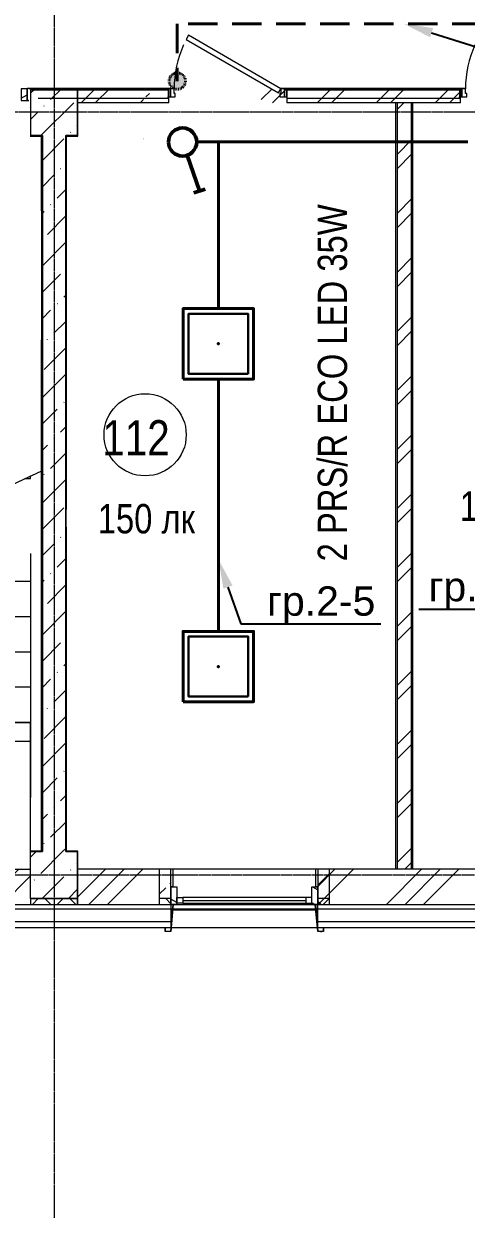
# Model space of a CAD drawing. Header units: metres. Extents: x 14298 to 227756, y -64870 to 286334.
# Drawn here: x 35804 to 39575, y -59634 to -49532 of the extents above; entities that cross this region are included whole.
import ezdxf
from ezdxf import colors
from ezdxf.entities.mleader import LeaderData, LeaderLine
from ezdxf.math import Vec2, Vec3

# ---------------------------------------------------------------- set-up
doc = ezdxf.new("R2010")
doc.units = ezdxf.units.M
for name, pattern in [('ACAD_ISO03W100', [30, 12, -18]), ('ADSK_Линия сетки', [21, 12, -3, 3, -3]), ('DASHED', [0.75, 0.5, -0.25]), ('HIDDEN2', [0.1875, 0.125, -0.0625])]:
    doc.linetypes.add(name, pattern=pattern)
for name, color, linetype, lineweight in [('A-AREA-IDEN', 7, 'Continuous', 9), ('A-DETL-MBND', 7, 'Continuous', 5), ('A-DETL-THIN', 7, 'Continuous', 5), ('A-DOOR', 7, 'Continuous', 5), ('A-DOOR-FRAM', 7, 'Continuous', 13), ('A-FLOR', 7, 'Continuous', 5), ('A-GLAZ', 7, 'Continuous', 5), ('A-GLAZ-CWMG', 7, 'Continuous', 5), ('A-WALL', 7, 'Continuous', 5), ('A-WALL-PATT', 7, 'Continuous', 18), ('I-WALL', 7, 'Continuous', 5), ('nadpisi', 84, 'Continuous', 13), ('S-COLS', 7, 'Continuous', 5), ('S-GRID', 7, 'Continuous', 9), ('ав осв', 1, 'HIDDEN2', 40), ('раб осв', 7, 'Continuous', 40), ('ЭЛ', 250, 'Continuous', 50), ('ЭЛ.освещ.', 150, 'Continuous', 50), ('ЭЛ.сети', 5, 'Continuous', 100)]:
    doc.layers.add(name, color=color, linetype=linetype, lineweight=lineweight)
doc.layers.add('A-DETL', color=7, linetype='Continuous', lineweight=5, true_color=0x00a600)
doc.styles.add('Arial', font='arial.ttf', dxfattribs={"width": 0.8, "height": 2.5})
doc.styles.add('GOST Common_I_1', font='ARIALN.TTF', dxfattribs={"height": 300})
doc.styles.add('ISOPEUR', font='isocpeui.ttf')
pattern_1 = [(45, (0, 0), (84.19025, 308.69666), [396.875, -79.375, 3.353, -76.022])]
pattern_2 = [(45, (0, 0), (-449.013, 449.013), []), (45, (158.75, 0), (0, 898.0256), []), (45, (-158.75, 0), (0, 898.0256), [])]
pattern_3 = [(0, (0, 0), (812.8, 203.2), [33.528, -576.072, 33.528, -576.072, -3251.2]), (0, (0, 0), (812.8, 203.2), [-1219.2, 33.528, -1185.672, 33.528, -576.072, -1422.4]), (0, (0, 0), (812.8, 203.2), [-3048, 33.528, -372.872, 33.528, -982.472]), (120, (304.8, 101.6), (-582.37636, 602.30545), [33.528, -576.072, 33.528, -576.072, -3251.2]), (120, (304.8, 101.6), (-582.37636, 602.30545), [-1219.2, 33.528, -1185.672, 33.528, -576.072, -1422.4]), (120, (304.8, 101.6), (-582.37636, 602.30545), [-3048, 33.528, -372.872, 33.528, -982.472]), (240, (406.4, 508), (-230.42364, -805.50545), [33.528, -576.072, 33.528, -576.072, -3251.2]), (240, (406.4, 508), (-230.42364, -805.50545), [-1219.2, 33.528, -1185.672, 33.528, -576.072, -1422.4]), (240, (406.4, 508), (-230.42364, -805.50545), [-3048, 33.528, -372.872, 33.528, -982.472])]
pattern_4 = [(0, (-15, -600), (812.8, 203.2), [33.528, -576.072, 33.528, -576.072, -3251.2]), (0, (-15, -600), (812.8, 203.2), [-1219.2, 33.528, -1185.672, 33.528, -576.072, -1422.4]), (0, (-15, -600), (812.8, 203.2), [-3048, 33.528, -372.872, 33.528, -982.472]), (120, (289.8, -498.4), (-582.37636, 602.30545), [33.528, -576.072, 33.528, -576.072, -3251.2]), (120, (289.8, -498.4), (-582.37636, 602.30545), [-1219.2, 33.528, -1185.672, 33.528, -576.072, -1422.4]), (120, (289.8, -498.4), (-582.37636, 602.30545), [-3048, 33.528, -372.872, 33.528, -982.472]), (240, (391.4, -92), (-230.42364, -805.50545), [33.528, -576.072, 33.528, -576.072, -3251.2]), (240, (391.4, -92), (-230.42364, -805.50545), [-1219.2, 33.528, -1185.672, 33.528, -576.072, -1422.4]), (240, (391.4, -92), (-230.42364, -805.50545), [-3048, 33.528, -372.872, 33.528, -982.472])]
pattern_5 = [(45, (-10973.87, -15997.8), (38.89087, 251.0229), [300, -50, 10, -50])]
pattern_6 = [(45, (-10973.87, -15997.8), (-106.066, 106.066), []), (135, (-10973.87, -15997.8), (-106.066, -106.066), [])]

# ---------------------------------------------------------------- blocks, each defined once
blk = doc.blocks.new('Перекрытия 12 - Перекрытия 2-288053-1 этаж')
at = {"layer": 'A-FLOR', "lineweight": 20}
for p, q in [((1900, 2500), (1900, 2740)), ((3200, 2740), (3200, 2500)), ((1900, 2377), (1900, 2500)), ((2166, 2500), (1900, 2500)), ((2513, 2500), (2440, 2500)), ((3200, 2500), (2650, 2500)), ((3200, 2500), (3200, 2200)), ((1900, 1900), (1900, 2157)), ((3200, 2200), (1993, 2200)), ((3200, 2200), (3200, 1900)), ((1900, 1600), (1900, 1900)), ((3200, 1900), (1900, 1900)), ((3200, 1900), (3200, 1600)), ((1900, 1300), (1900, 1600)), ((3200, 1600), (1900, 1600)), ((3200, 1600), (3200, 1300)), ((1700, 1300), (1900, 1300)), ((1900, 1140), (1900, 1300)), ((1900, 1300), (3200, 1300)), ((3200, 1300), (3200, 1140)), ((1900, 1140), (3200, 1140)), ((3200, 1140), (3200, 660))]:
    blk.add_line(p, q, dxfattribs=at)
blk = doc.blocks.new('КДП АПК - КР_rvt-1-1 этаж')
at = {"layer": 'A-WALL-PATT', "lineweight": 13}
h = blk.add_hatch(dxfattribs=at)
h.set_pattern_fill('FP_125', color=256, style=0, pattern_type=2)
h.set_pattern_definition(pattern_1)
h.paths.add_polyline_path([(36052, -55946), (36163, -55946), (36163, -49846), (35963, -49846), (35963, -55946)], flags=0)
at = {"layer": 'S-COLS', "lineweight": 13}
h = blk.add_hatch(dxfattribs=at)
h.set_pattern_fill('FP_125', color=256, style=0, pattern_type=2)
h.set_pattern_definition(pattern_1)
h.paths.add_polyline_path([(36263, -49846), (36263, -49446), (35863, -49446), (35863, -49846), (36163, -49846)], flags=0)
h = blk.add_hatch(dxfattribs=at)
h.set_pattern_fill('FP_125', color=256, style=0, pattern_type=2)
h.set_pattern_definition(pattern_1)
h.paths.add_polyline_path([(36052, -56346), (36263, -56346), (36263, -55946), (35863, -55946), (35863, -56346)], flags=0)
at = {"layer": 'A-FLOR', "lineweight": 13}
for p, q in [((35953, -49846), (35953, -50486)), ((35953, -51586), (35953, -55946))]:
    blk.add_line(p, q, dxfattribs=at)
at = {"layer": 'I-WALL', "lineweight": 13}
for p, q in [((35963, -55946), (35963, -49846)), ((36163, -49846), (36163, -55946))]:
    blk.add_line(p, q, dxfattribs=at)
at = {"layer": 'S-COLS', "lineweight": 13}
for p, q in [((36263, -49446), (35863, -49446)), ((35863, -49446), (35863, -49846)), ((36263, -49846), (36263, -49446)), ((35863, -49846), (35963, -49846)), ((36163, -49846), (36263, -49846)), ((35963, -55946), (35863, -55946)), ((36263, -55946), (36163, -55946)), ((36263, -56346), (36263, -55946)), ((35863, -56346), (36263, -56346))]:
    blk.add_line(p, q, dxfattribs=at)
at = {"lineweight": 13}
blk.add_blockref('Перекрытия 12 - Перекрытия 2-288053-1 этаж', (32663, -56146), dxfattribs=at)
blk = doc.blocks.new('Прямоугольный импост - 50 x 100мм-1549076-1 этаж')
at = {"layer": 'A-GLAZ-CWMG'}
h = blk.add_hatch(dxfattribs=at)
h.set_pattern_fill('FP_107', color=256, style=0, pattern_type=2)
h.set_pattern_definition([(30, (-35847.65, 49535.64), (-60, 103.92305), [])])
h.paths.add_polyline_path([(-50, -50), (0, -50), (0, 50), (-50, 50)], flags=0)
at = {"layer": 'A-GLAZ-CWMG', "lineweight": 18}
for p, q in [((0, 50), (-50, 50)), ((-50, 50), (-50, -50)), ((0, -50), (0, 50)), ((-50, -50), (0, -50))]:
    blk.add_line(p, q, dxfattribs=at)
blk = doc.blocks.new('ПСС_Марка_помещения - Имя_2_5мм-224473-1 этаж')
at = {"layer": 'A-AREA-IDEN'}
for start, end in [(360, 180), (180, 360)]:
    blk.add_arc((-0.07, 0.04), 3.5, start, end, dxfattribs=at)
blk = doc.blocks.new('AC_Дверь_Однопольная_ДеревяннаяВнутренняя_ГОСТ6629-88 - ДГ 21-10Л-2270753-1 этаж')
at = {"layer": 'A-DOOR', "lineweight": 13}
for p, q in [((-333, 495), (-353, 460)), ((-353, 460), (435, 5)), ((455, 40), (-333, 495)), ((435, 5), (455, 40))]:
    blk.add_line(p, q, dxfattribs=at)
at = {"layer": 'A-DOOR', "lineweight": 18}
for p, q in [((-485, 40), (-505, 40)), ((-505, 40), (-505, -30)), ((-485, -30), (-485, 40)), ((505, 40), (485, 40)), ((485, 40), (485, -30)), ((505, -30), (505, 40)), ((-505, -30), (-485, -30)), ((485, -30), (505, -30))]:
    blk.add_line(p, q, dxfattribs=at)
at = {"layer": 'A-DOOR'}
blk.add_arc((455, 40), 910, 155.7365, 180, dxfattribs=at)
at = {"layer": 'A-DOOR-FRAM'}
for p, q in [((-455, 40), (-485, 40)), ((-485, 40), (-485, -30)), ((-455, 0), (-455, 40)), ((-445, 0), (-455, 0)), ((-445, -30), (-445, 0)), ((455, 0), (445, 0)), ((445, 0), (445, -30)), ((485, 40), (455, 40)), ((455, 40), (455, 0)), ((485, -30), (485, 40)), ((-485, -30), (-445, -30)), ((445, -30), (485, -30))]:
    blk.add_line(p, q, dxfattribs=at)
blk = doc.blocks.new('M_Тент витража777 - M_Тент витража одинарное справо-2657983-1 этаж')
at = {"layer": 'A-GLAZ', "lineweight": 13}
for p, q in [((-525, 20), (-575, 20)), ((-575, 20), (-575, -30)), ((-575, -30), (-575, 20)), ((-525, -30), (-525, 20)), ((525, -30), (525, 20)), ((525, 20), (575, 20)), ((575, 20), (575, -30)), ((575, 20), (575, -30)), ((-575, -30), (-525, -30)), ((-525, -4.6), (525, -4.6)), ((575, -30), (525, -30))]:
    blk.add_line(p, q, dxfattribs=at)
at = {"layer": 'A-GLAZ'}
for p, q in [((-525, 20), (525, 20)), ((525, -30), (-525, -30))]:
    blk.add_line(p, q, dxfattribs=at)
blk = doc.blocks.new('Прямоугольный импост - 50 x 150мм-V77-1 этаж')
at = {"layer": 'A-GLAZ-CWMG'}
h = blk.add_hatch(dxfattribs=at)
h.set_pattern_fill('FP_138', color=256, style=0, pattern_type=2)
h.set_pattern_definition([(330, (-49282.65, -40565.64), (60, 103.92305), [])])
h.paths.add_polyline_path([(-50, 120), (0, 120), (0, -30), (-50, -30)], flags=0)
at = {"layer": 'A-GLAZ-CWMG', "lineweight": 18}
for p, q in [((-50, -30), (-50, 120)), ((-50, 120), (0, 120)), ((0, 120), (0, -30)), ((0, -30), (-50, -30))]:
    blk.add_line(p, q, dxfattribs=at)
blk = doc.blocks.new('Прямоугольный импост - 50 x 150мм-V78-1 этаж')
at = {"layer": 'A-GLAZ-CWMG'}
h = blk.add_hatch(dxfattribs=at)
h.set_pattern_fill('FP_139', color=256, style=0, pattern_type=2)
h.set_pattern_definition([(210, (48032.65, -40565.64), (60, -103.92305), [])])
h.paths.add_polyline_path([(0, 120), (-50, 120), (-50, -30), (0, -30)], flags=0)
at = {"layer": 'A-GLAZ-CWMG', "lineweight": 18}
for p, q in [((0, 120), (-50, 120)), ((-50, 120), (-50, -30)), ((0, -30), (0, 120)), ((-50, -30), (0, -30))]:
    blk.add_line(p, q, dxfattribs=at)
blk = doc.blocks.new('выкл. 1 клав. скрыт')
at = {"layer": 'ЭЛ.освещ.', "color": 0, "ltscale": 100}
for p, q in [((2902123, 2044849), (2902427, 2044743)), ((2902444, 2044793), (2902411, 2044695))]:
    blk.add_line(p, q, dxfattribs=at)
blk.add_circle((2902010, 2044888), 120, dxfattribs=at)
blk = doc.blocks.new('ARS.R UNI LED')
at = {"color": 5, "lineweight": 30, "ltscale": 100}
blk.add_lwpolyline([(2913223, 2072749), (2913733, 2072749), (2913733, 2073259), (2913223, 2073259)], close=True, dxfattribs=at)
at = {"color": 0, "lineweight": 40, "ltscale": 100}
blk.add_point((2913478, 2073004), dxfattribs=at)
at = {"layer": 'ЭЛ', "color": 5, "lineweight": 40, "ltscale": 10}
blk.add_lwpolyline([(2913178, 2073304), (2913778, 2073304), (2913778, 2072704), (2913178, 2072704)], close=True, dxfattribs=at)

msp = doc.modelspace()

# ---------------------------------------------------------------- hatches: boundary and pattern name
at = {"layer": 'A-WALL-PATT', "lineweight": 15}
h = msp.add_hatch(dxfattribs=at)
h.set_pattern_fill('FP_81', color=256, style=0, pattern_type=2)
h.set_pattern_definition(pattern_3)
h.paths.add_polyline_path([(35859.6532, -50485.6443), (35862.6532, -50485.6443), (35862.6532, -49587.1443), (35859.6532, -49587.1443), (35859.6532, -50382.5185)], flags=0)
h = msp.add_hatch(dxfattribs=at)
h.set_pattern_fill('FP_81', color=256, style=0, pattern_type=2)
h.set_pattern_definition(pattern_4)
h.paths.add_polyline_path([(35847.6532, -50085.6443), (43447.6532, -50085.6443), (43447.6532, -50082.6443), (35847.6532, -50082.6443)], flags=0)
h.paths.add_polyline_path([(45332.6532, -50085.6443), (45332.6532, -50082.6443), (44457.6532, -50082.6443), (44457.6532, -50085.6443), (44499.4803, -50085.6443)], flags=0)
h = msp.add_hatch(dxfattribs=at)
h.set_pattern_fill('FP_81', color=256, style=0, pattern_type=2)
h.set_pattern_definition(pattern_4)
h.paths.add_polyline_path([(45320.1532, -50098.1443), (45332.6532, -50098.1443), (45332.6532, -50085.6443), (44457.6532, -50085.6443), (44457.6532, -50098.1443), (44499.4803, -50098.1443)], flags=0)
h.paths.add_polyline_path([(43435.1532, -50098.1443), (43447.6532, -50098.1443), (43447.6532, -50085.6443), (35847.6532, -50085.6443), (35847.6532, -50098.1443), (42383.967, -50098.1443)], flags=0)
h = msp.add_hatch(dxfattribs=at)
h.set_pattern_fill('FP_1', color=256, style=0, pattern_type=2)
h.set_pattern_definition([(45, (0, 0), (-251.4472, 251.4472), []), (45, (0, 381), (-251.4472, 251.4472), [])])
h.paths.add_polyline_path([(36868.3012, -50085.6443), (36868.3012, -50125.6443), (36878.3012, -50125.6443), (36878.3012, -50155.6443), (36824.3012, -50155.6443), (36824.3012, -50205.6443), (36262.6532, -50205.6443), (36262.6532, -50085.6443)])
h.paths.add_polyline_path([(40528.455, -50085.6443), (40528.455, -50205.6443), (41862.6532, -50205.6443), (41862.6532, -50085.6443)])
h.paths.add_polyline_path([(39538.455, -50155.6443), (39524.455, -50155.6443), (39524.455, -50098.1443), (39538.455, -50098.1443)])
edge = h.paths.add_edge_path()
edge.add_line((39524.455, -50085.6443), (39524.455, -50155.6443))
edge.add_line((39524.455, -50155.6443), (39518.455, -50155.6443))
edge.add_line((39518.455, -50155.6443), (39518.455, -50085.6443))
edge.add_line((39518.455, -50085.6443), (37828.3012, -50085.6443))
edge.add_line((37828.3012, -50085.6443), (37828.3012, -50205.6443))
edge.add_line((37828.3012, -50205.6443), (39664.3852, -50205.6443))
edge.add_arc((39904.266, -50135.237), 250, 168.55829371, 196.35746221, ccw=False)
edge.add_line((39659.2342, -50085.6443), (39568.455, -50085.6443))
edge.add_line((39568.455, -50085.6443), (39568.455, -50098.1443))
edge.add_line((39568.455, -50098.1443), (39538.455, -50098.1443))
edge.add_line((39538.455, -50098.1443), (39538.455, -50085.6443))
edge.add_line((39538.455, -50085.6443), (39524.455, -50085.6443))
h = msp.add_hatch(dxfattribs=at)
h.set_pattern_fill('FP_1', color=256, style=0, pattern_type=2)
h.set_pattern_definition([(45, (-6239.84, 183), (-251.4472, 251.4472), []), (45, (-6239.84, 564), (-251.4472, 251.4472), [])])
h.paths.add_polyline_path([(39107.8158, -56735.6443), (39107.8158, -50202.6443), (38987.8158, -50202.6443), (38987.8158, -56735.6443)])
h = msp.add_hatch(dxfattribs=at)
h.set_pattern_fill('FP_81', color=256, style=0, pattern_type=2)
h.set_pattern_definition(pattern_3)
h.paths.add_polyline_path([(35962.6532, -56582.6443), (35962.6532, -50488.6443), (35959.6532, -50488.6443), (35959.6532, -56582.6443)], flags=0)
h = msp.add_hatch(dxfattribs=at)
h.set_pattern_fill('FP_81', color=256, style=0, pattern_type=2)
h.set_pattern_definition(pattern_3)
h.paths.add_polyline_path([(36162.6532, -53670.6443), (36165.6532, -53670.6443), (36165.6532, -50485.6443), (36162.6532, -50485.6443), (36162.6532, -51802.8535)], flags=0)
h = msp.add_hatch(dxfattribs=at)
h.set_pattern_fill('FP_81', color=256, style=0, pattern_type=2)
h.set_pattern_definition(pattern_3)
h.paths.add_polyline_path([(36165.6532, -56585.6443), (36165.6532, -53820.6443), (36162.6532, -53820.6443), (36162.6532, -56585.6443)], flags=0)
h = msp.add_hatch(dxfattribs=at)
h.set_pattern_fill('FP_2', color=256, style=0, pattern_type=2)
h.set_pattern_definition(pattern_2)
h.paths.add_polyline_path([(35862.6532, -57035.6443), (35862.6532, -56735.6443), (32862.6532, -56735.6443), (32862.6532, -57035.6443), (33936.9138, -57035.6443)], flags=0)
h = msp.add_hatch(dxfattribs=at)
h.set_pattern_fill('FP_2', color=256, style=0, pattern_type=2)
h.set_pattern_definition(pattern_2)
h.paths.add_polyline_path([(37058.7855, -57035.6443), (37058.7855, -56735.6443), (36262.6532, -56735.6443), (36262.6532, -57035.6443)])
h.paths.add_polyline_path([(39797.2458, -57035.6443), (39797.2458, -56735.6443), (38308.7855, -56735.6443), (38308.7855, -57035.6443)])
h.paths.add_polyline_path([(41047.2458, -56735.6443), (41047.2458, -57035.6443), (41862.6532, -57035.6443), (41862.6532, -56735.6443)])
h = msp.add_hatch(dxfattribs=at)
h.set_pattern_fill('FP_127', color=256, style=0, pattern_type=2)
h.set_pattern_definition(pattern_5)
h.paths.add_polyline_path([(37023.7855, -56735.6677), (37058.7855, -56735.6677), (37058.7855, -56985.6677), (36958.7855, -56985.6677), (36958.7855, -56735.6677), (37020.7855, -56735.6677)], flags=0)
h = msp.add_hatch(dxfattribs=at)
h.set_pattern_fill('FP_127', color=256, style=0, pattern_type=2)
h.set_pattern_definition(pattern_5)
h.paths.add_polyline_path([(38408.7855, -56735.6677), (38408.7855, -56985.6677), (38308.7855, -56985.6677), (38308.7855, -56735.6677)], flags=0)
at = {"layer": 'A-WALL-PATT', "lineweight": 15, "true_color": 0x787878}
h = msp.add_hatch(dxfattribs=at)
h.set_pattern_fill('FP_114', color=8, style=0, pattern_type=2)
h.set_pattern_definition([(45, (0, 0), (-106.06602, 106.06602), []), (135, (0, 0), (-106.06602, -106.06602), [])])
h.paths.add_polyline_path([(35862.6532, -57035.6443), (36262.6532, -57035.6443), (36262.6532, -56985.6443), (35862.6532, -56985.6443)], flags=0)
h = msp.add_hatch(dxfattribs=at)
h.set_pattern_fill('FP_114', color=8, style=0, pattern_type=2)
h.set_pattern_definition(pattern_6)
h.paths.add_polyline_path([(36958.7855, -56985.6677), (37058.7855, -56985.6677), (37058.7855, -57035.6677), (36958.7855, -57035.6677)], flags=0)
at = {"layer": 'A-WALL-PATT', "lineweight": 15}
h = msp.add_hatch(dxfattribs=at)
h.set_pattern_fill('FP_127', color=256, style=0, pattern_type=2)
h.set_pattern_definition(pattern_5)
h.paths.add_polyline_path([(37078.7855, -57035.6677), (37058.7855, -57265.6677), (37008.7855, -57265.6677), (37009.7855, -57264.6677), (37057.8687, -57264.6677), (37077.7817, -57035.6677)], flags=0)
h = msp.add_hatch(dxfattribs=at)
h.set_pattern_fill('FP_127', color=256, style=0, pattern_type=2)
h.set_pattern_definition(pattern_5)
h.paths.add_polyline_path([(38288.7855, -57035.6677), (38289.7893, -57035.6677), (38309.7023, -57264.6677), (38357.7855, -57264.6677), (38358.7855, -57265.6677), (38308.7855, -57265.6677), (38297.0873, -57131.1385)], flags=0)
at = {"layer": 'A-WALL-PATT', "lineweight": 15, "true_color": 0x787878}
h = msp.add_hatch(dxfattribs=at)
h.set_pattern_fill('FP_114', color=8, style=0, pattern_type=2)
h.set_pattern_definition(pattern_6)
h.paths.add_polyline_path([(38408.7855, -56985.6677), (38408.7855, -57035.6677), (38308.7855, -57035.6677), (38308.7855, -56985.6677)], flags=0)
at = {"layer": 'ЭЛ', "linetype": 'ACAD_ISO03W100', "lineweight": 40, "ltscale": 0.46}
msp.add_hatch(color=1, dxfattribs=at).paths.add_polyline_path([(37182.6532, -50020.6443, 1), (37042.6532, -50020.6443, 1)])

# ---------------------------------------------------------------- linework, layer by layer
at = {"lineweight": 13}
msp.add_line((43213.0484, -57235.6677), (32311.4519, -57235.6677), dxfattribs=at)
at = {"layer": 'A-DETL', "color": 7, "lineweight": 15}
for p, q in [((35312.2735, -53640.0379), (35959.6532, -53340.69)), ((35862.6532, -55485.6443), (35262.6532, -55485.6443)), ((35862.6532, -56735.6443), (35862.6532, -55485.6443)), ((32862.6532, -56735.6443), (35862.6532, -56735.6443))]:
    msp.add_line(p, q, dxfattribs=at)
at = {"layer": 'A-DETL-MBND', "lineweight": 15}
for p, q in [((51012.6532, -57075.6443), (32462.6532, -57075.6443)), ((37058.7855, -57075.6677), (37074.3035, -57075.6677)), ((37073.4339, -57085.6677), (37058.7855, -57085.6677)), ((38293.3525, -57085.6677), (37074.2185, -57085.6677)), ((37075.1319, -57075.6677), (38292.4391, -57075.6677)), ((38293.2676, -57075.6677), (38308.7855, -57075.6677)), ((38308.7855, -57085.6677), (38294.1371, -57085.6677)), ((37058.7855, -57235.6677), (37060.5176, -57235.6677)), ((38307.0535, -57235.6677), (38308.7855, -57235.6677))]:
    msp.add_line(p, q, dxfattribs=at)
at = {"layer": 'A-DETL-THIN', "color": 7, "lineweight": 15, "true_color": 0xffffff}
msp.add_line((35312.2735, -53640.0379), (35889.3653, -53373.1911), dxfattribs=at)
at = {"layer": 'A-DETL-THIN', "lineweight": 15}
for p, q in [((37058.7855, -57185.6443), (32312.6532, -57185.6443)), ((39797.2458, -57185.6443), (38308.7855, -57185.6443))]:
    msp.add_line(p, q, dxfattribs=at)
at = {"layer": 'A-FLOR', "lineweight": 15}
for p, q in [((35819.369, -53405.5573), (35862.643, -53405.5573)), ((35862.643, -53405.5573), (35862.643, -53385.5475))]:
    msp.add_line(p, q, dxfattribs=at)
at = {"layer": 'A-WALL', "lineweight": 15}
for p, q in [((35832.6532, -50082.6443), (35832.6532, -50185.6443)), ((37085.7917, -50082.6443), (35832.6532, -50082.6443)), ((35847.6532, -50085.6443), (35847.6532, -50082.6443)), ((37085.7868, -50085.6443), (35847.6532, -50085.6443)), ((37035.7868, -50098.1443), (35860.1532, -50098.1443)), ((35862.6532, -50085.6443), (35942.6532, -50085.6443)), ((36262.6532, -50085.6443), (36262.6532, -50485.6443)), ((37085.7868, -50085.6443), (36262.6532, -50085.6443)), ((36958.7868, -50085.6443), (37038.7868, -50085.6443)), ((37035.7868, -50085.6443), (37035.7868, -50082.6443)), ((37041.7868, -50085.6443), (37038.7868, -50085.6443)), ((37041.7868, -50205.6443), (37041.7868, -50085.6443)), ((39568.46, -50082.6443), (37990.5906, -50082.6443)), ((39568.455, -50085.6443), (37995.7868, -50085.6443)), ((39568.455, -50085.6443), (37995.7868, -50085.6443)), ((38045.7868, -50082.6443), (38045.7868, -50085.6443)), ((38048.7868, -50085.6443), (38045.7868, -50085.6443)), ((38045.7868, -50085.6443), (38045.7868, -50205.6443)), ((39518.455, -50098.1443), (38045.7868, -50098.1443)), ((38048.7868, -50085.6443), (38128.7868, -50085.6443)), ((39441.455, -50085.6443), (39521.455, -50085.6443)), ((39518.455, -50085.6443), (39518.455, -50082.6443)), ((39524.455, -50085.6443), (39521.455, -50085.6443)), ((39524.455, -50205.6443), (39524.455, -50085.6443)), ((35832.6532, -50185.6443), (35847.6532, -50185.6443)), ((35847.6532, -50187.1443), (35844.6532, -50187.1443)), ((35927.6532, -50165.6443), (37041.7868, -50165.6443)), ((36262.6532, -50205.6443), (36265.6532, -50205.6443)), ((37041.7868, -50205.6443), (36265.6532, -50205.6443)), ((37035.7868, -50165.6443), (37035.7868, -50155.6443)), ((38045.7868, -50155.6443), (38045.7868, -50165.6443)), ((38045.7868, -50165.6443), (39524.455, -50165.6443)), ((39524.455, -50205.6443), (38045.7868, -50205.6443)), ((38975.8158, -56735.6443), (38975.8158, -50202.6443)), ((38987.8158, -56735.6443), (38987.8158, -50202.6443)), ((39107.8158, -56735.6443), (39107.8158, -50202.6443)), ((39119.8158, -56735.6443), (39119.8158, -50202.6443)), ((39518.455, -50165.6443), (39518.455, -50155.6443)), ((36265.6532, -50488.6443), (36265.6532, -50220.6443)), ((35859.6532, -50488.6443), (35959.6532, -50488.6443)), ((35962.6532, -50485.6443), (35862.6532, -50485.6443)), ((35959.6532, -56582.6443), (35959.6532, -50488.6443)), ((35962.6532, -50485.6443), (35962.6532, -56585.6443)), ((36162.6532, -56585.6443), (36162.6532, -50485.6443)), ((36262.6532, -50485.6443), (36162.6532, -50485.6443)), ((36165.6532, -50488.6443), (36165.6532, -53670.6443)), ((36165.6532, -50488.6443), (36265.6532, -50488.6443)), ((36165.6532, -53820.6443), (36165.6532, -56582.6443)), ((35959.6532, -56582.6443), (35862.6532, -56582.6443)), ((35862.6532, -56585.6443), (35962.6532, -56585.6443)), ((36162.6532, -56585.6443), (36262.6532, -56585.6443)), ((36265.6532, -56582.6443), (36165.6532, -56582.6443)), ((36262.6532, -56585.6443), (36262.6532, -56985.6443)), ((36265.6532, -56732.6443), (36265.6532, -56582.6443)), ((35862.6532, -56985.6443), (35862.6532, -56735.6443)), ((41859.6532, -56735.6443), (36262.6532, -56735.6443)), ((36958.7855, -56735.6677), (36958.7855, -57035.6677)), ((37023.7855, -56732.6677), (37073.7855, -56732.6677)), ((37058.7855, -56885.6677), (37058.7855, -56735.6677)), ((37073.7855, -56732.6677), (37073.7855, -56885.6677)), ((38293.7855, -56885.6677), (38293.7855, -56732.6677)), ((38308.7855, -56735.6677), (38308.7855, -56885.6677)), ((38408.7855, -57035.6677), (38408.7855, -56735.6677)), ((37073.7855, -56885.6677), (37058.7855, -56885.6677)), ((37058.7855, -56885.6677), (37058.7855, -56985.6677)), ((38308.7855, -56885.6677), (38293.7855, -56885.6677)), ((38308.7855, -56985.6677), (38308.7855, -56885.6677)), ((32862.6532, -57035.6443), (35862.6532, -57035.6443)), ((35862.6532, -56985.6443), (35862.6532, -57035.6443)), ((36262.6532, -56985.6443), (36262.6532, -57035.6443)), ((36262.6532, -57035.6443), (36262.6532, -56985.6443)), ((36262.6532, -57035.6443), (41862.6532, -57035.6443)), ((37058.7855, -56985.6677), (36958.7855, -56985.6677)), ((37057.8687, -57264.6677), (37077.7817, -57035.6677)), ((37078.7855, -57035.6677), (37058.7855, -57265.6677)), ((37077.7817, -57035.6677), (37078.7855, -57035.6677)), ((38308.7855, -57265.6677), (38288.7855, -57035.6677)), ((38288.7855, -57035.6677), (38289.7893, -57035.6677)), ((38289.7893, -57035.6677), (38309.7023, -57264.6677)), ((38408.7855, -56985.6677), (38308.7855, -56985.6677)), ((37008.7855, -57265.6677), (37008.7855, -57235.6677)), ((37058.7855, -57265.6677), (37008.7855, -57265.6677)), ((37009.7855, -57235.6677), (37009.7855, -57264.6677)), ((37009.7855, -57264.6677), (37057.8687, -57264.6677)), ((38358.7855, -57265.6677), (38308.7855, -57265.6677)), ((38309.7023, -57264.6677), (38357.7855, -57264.6677)), ((38357.7855, -57264.6677), (38357.7855, -57235.6677)), ((38358.7855, -57235.6677), (38358.7855, -57265.6677))]:
    msp.add_line(p, q, dxfattribs=at)
at = {"layer": 'I-WALL', "lineweight": 15}
for p, q in [((36262.6532, -56985.6443), (35862.6532, -56985.6443)), ((35862.6532, -57035.6443), (36262.6532, -57035.6443)), ((37058.7855, -56985.6677), (37058.7855, -57235.6677)), ((38308.7855, -57235.6677), (38308.7855, -56985.6677))]:
    msp.add_line(p, q, dxfattribs=at)
at = {"layer": 'S-GRID', "linetype": 'ADSK_Линия сетки', "lineweight": 15}
for p, q in [((36062.6532, -39335.6443), (36062.6532, -64052.4737)), ((73297.2165, -50284.9002), (29247.2594, -50285.6443)), ((95458.7083, -56785.6443), (29247.2594, -56785.6443))]:
    msp.add_line(p, q, dxfattribs=at)
at = {"layer": 'раб осв', "color": 0, "lineweight": 40}
msp.add_line((37462.7108, -54709.3422), (37462.7108, -52559.3422), dxfattribs=at)
for points in [[(37462.7108, -51959.3422), (37462.7108, -50539.3422), (37277.7108, -50539.3422)], [(39587.7108, -50539.3422), (37462.7108, -50539.3422)]]:
    msp.add_lwpolyline(points, dxfattribs=at)
at = {"layer": 'ЭЛ', "color": 7, "lineweight": 25}
for points in [[(43271.4817, -39453.9445, 0, 0, 0), (37422.8531, -49486.6445, 150, 0, 0), (37624.0543, -49145.5576, 0, 0, 0), (37112.6532, -50020.6443, 0, 0, 0)], [(37112.6532, -50020.6443, 0, 0, 0), (36627.3648, -50852.6653, 150, 0, 0), (36828.5661, -50511.5784, 0, 0, 0), (31626.3082, -59434.6192, 0, 0, 0)]]:
    msp.add_lwpolyline(points, format="xyseb", dxfattribs=at)
at = {"layer": 'ЭЛ', "color": 1, "linetype": 'ACAD_ISO03W100', "lineweight": 40, "ltscale": 0.46}
msp.add_circle((37112.6532, -50020.6443), 70, dxfattribs=at)

# ---------------------------------------------------------------- block references
at = {"lineweight": 13}
msp.add_blockref('КДП АПК - КР_rvt-1-1 этаж', (0, -639.2559), dxfattribs=at)
at = {"layer": 'A-AREA-IDEN', "lineweight": 15, "xscale": -99.99999999999993, "yscale": 99.99999999999993, "zscale": 99.99999999999993}
msp.add_blockref('ПСС_Марка_помещения - Имя_2_5мм-224473-1 этаж', (36831.455, -53038.4501), dxfattribs=at)
at = {"layer": 'A-DOOR', "lineweight": 15}
for p in [(37540.7868, -50125.6443), (40023.455, -50125.6443)]:
    msp.add_blockref('AC_Дверь_Однопольная_ДеревяннаяВнутренняя_ГОСТ6629-88 - ДГ 21-10Л-2270753-1 этаж', p, dxfattribs=at)
at = {"layer": 'A-GLAZ', "lineweight": 15, "xscale": -1, "rotation": 180}
msp.add_blockref('M_Тент витража777 - M_Тент витража одинарное справо-2657983-1 этаж', (37683.7855, -57005.6677), dxfattribs=at)
at = {"layer": 'A-GLAZ-CWMG', "lineweight": 15}
msp.add_blockref('Прямоугольный импост - 50 x 100мм-1549076-1 этаж', (35832.6532, -50135.6443), dxfattribs=at)
at = {"layer": 'A-GLAZ-CWMG', "lineweight": 15, "xscale": -1}
msp.add_blockref('Прямоугольный импост - 50 x 150мм-V78-1 этаж', (37058.7855, -57005.6677), dxfattribs=at)
at = {"layer": 'A-GLAZ-CWMG', "lineweight": 15, "extrusion": (0, 0, -1), "xscale": -1}
msp.add_blockref('Прямоугольный импост - 50 x 150мм-V77-1 этаж', (-38308.7855, -57005.6677), dxfattribs=at)
at = {"layer": 'раб осв', "color": 0, "lineweight": 40, "ltscale": 100, "xscale": -1, "rotation": 90.0000000000176}
msp.add_blockref('выкл. 1 клав. скрыт', (2082045.9645, 2851470.3173), dxfattribs=at)
at = {"layer": 'раб осв', "color": 0, "lineweight": 40, "ltscale": 100, "rotation": 90}
for p in [(2110466.2598, -2965737.0473), (2110466.2598, -2968487.0473)]:
    msp.add_blockref('ARS.R UNI LED', p, dxfattribs=at)

# ---------------------------------------------------------------- texts
at = {"layer": 'A-AREA-IDEN', "lineweight": 15, "insert": (37047.5393, -52909.9902), "char_height": 300, "width": 519.4935, "attachment_point": 3, "style": 'GOST Common_I_1'}
msp.add_mtext('112', dxfattribs=at)
at = {"layer": 'nadpisi', "color": 7, "insert": (38436.1787, -52591.8283), "char_height": 250, "width": 4381.630306, "attachment_point": 5, "rotation": 90, "style": 'Arial'}
msp.add_mtext('2 PRS/R ECO LED 35W', dxfattribs=at)
at = {"layer": 'nadpisi', "color": 7, "char_height": 250, "width": 1402.065175, "attachment_point": 1, "style": 'Arial'}
for insert in [(39518.887, -53517.5146), (36434.5018, -53624.3077)]:
    msp.add_mtext('150 лк', dxfattribs=dict(at, insert=insert))

# ---------------------------------------------------------------- next in the draw order: leaders
at = {"layer": 'ЭЛ.сети', "color": 0, "lineweight": 5}
ml = msp.add_multileader_mtext('Standard', dxfattribs=at)
ml.set_content('{\\fArial|b0|i0|c204|p34;гр.2-5}', style='ISOPEUR')
ml.set_leader_properties()
ml.build(insert=Vec2(0, 0))
ml.multileader.update_dxf_attribs({"text_left_attachment_type": 6, "text_right_attachment_type": 6, "dogleg_length": 100, "arrow_head_size": 250})
ctx = ml.context
ctx.base_point, ctx.char_height, ctx.arrow_head_size, ctx.landing_gap_size, ctx.plane_origin = Vec3(37839.6755, -54645.1785), 250, 250, 37.4122, Vec3(-5479.8906, -114659.3919)
ctx.left_attachment, ctx.right_attachment = 6, 6
notes = []
notes.append((ctx, [(0, (1, 1, 0), (37652.6147, -54645.1785), (1, 0), 187.0608, [(0, [(37462.7108, -54095.4483)], 0, [])])]))
ctx.mtext.insert, ctx.mtext.line_spacing_factor, ctx.mtext.flow_direction = Vec3(37877.0877, -54325.772), 0.8, 5
ctx.mtext.has_bg_fill, ctx.mtext.bg_color, ctx.mtext.bg_scale_factor, ctx.mtext.bg_transparency, ctx.mtext.use_window_bg_color = 1, -1073741824, 1, 0, 1
ml = msp.add_multileader_mtext('Standard', dxfattribs=at)
ml.set_content('{\\fArial|b0|i0|c204|p34;гр.2-5}', style='ISOPEUR')
ml.set_leader_properties()
ml.build(insert=Vec2(0, 0))
ml.multileader.update_dxf_attribs({"text_left_attachment_type": 6, "text_right_attachment_type": 6, "dogleg_length": 100, "arrow_head_size": 250})
ctx = ml.context
ctx.base_point, ctx.char_height, ctx.arrow_head_size, ctx.landing_gap_size, ctx.plane_origin = Vec3(39215.7558, -54522.0634), 250, 250, 37.4122, Vec3(-2220.6406, -114659.3919)
ctx.left_attachment, ctx.right_attachment = 6, 6
notes.append((ctx, [(1, (1, 1, 0), (40363.896, -54522.0634), (-1, 0), 187.0608, [(0, [(40721.9608, -54095.4483)], 0, [])])]))
ctx.mtext.insert, ctx.mtext.line_spacing_factor, ctx.mtext.flow_direction = Vec3(39253.1679, -54202.6569), 0.8, 5
ctx.mtext.has_bg_fill, ctx.mtext.bg_color, ctx.mtext.bg_scale_factor, ctx.mtext.bg_transparency, ctx.mtext.use_window_bg_color = 1, -1073741824, 1, 0, 1
for ctx, leaders in notes:
    for number, flags, end, landing, length, lines in leaders:
        leader = LeaderData()
        leader.index, (leader.has_last_leader_line, leader.has_dogleg_vector, leader.attachment_direction) = number, flags
        leader.last_leader_point, leader.dogleg_vector, leader.dogleg_length = Vec3(end), Vec3(landing), length
        for number, points, colour, breaks in lines:
            line = LeaderLine()
            line.index, line.vertices, line.color, line.breaks = number, Vec3.list(points), colors.encode_raw_color(colour), breaks
            leader.lines.append(line)
        ctx.leaders.append(leader)

# ---------------------------------------------------------------- next in the draw order: linework, layer by layer
at = {"layer": 'ав осв', "linetype": 'DASHED', "lineweight": 40, "ltscale": 500}
msp.add_lwpolyline([(46080.6289, -58135.6443), (46081.0197, -57135.6443), (46081.0197, -49531.7369), (37112.6532, -49531.7369), (37112.6532, -50020.6443)], dxfattribs=at)

# ---------------------------------------------------------------- next in the draw order: leaders
at = {"layer": 'ЭЛ.сети', "color": 0, "lineweight": 5}
ml = msp.add_multileader_mtext('Standard', dxfattribs=at)
ml.set_content('{\\fArial|b0|i0|c204|p34;\\C1;гр.А1-9}', style='ISOPEUR')
ml.set_leader_properties(color=1)
ml.build(insert=Vec2(0, 0))
ml.multileader.update_dxf_attribs({"text_left_attachment_type": 6, "text_right_attachment_type": 6, "dogleg_length": 100, "arrow_head_size": 250})
ctx = ml.context
ctx.base_point, ctx.char_height, ctx.arrow_head_size, ctx.landing_gap_size, ctx.plane_origin, ctx.plane_x_axis, ctx.plane_y_axis = Vec3(40610.1443, -49974.1799), 250, 250, 37.4122, Vec3(-26322.7708, -6567.0847), Vec3(0.999998436, 0.0017686035), Vec3(-0.0017686035, 0.999998436)
ctx.left_attachment, ctx.right_attachment = 6, 6
notes = []
notes.append((ctx, [(0, (1, 1, 0), (40423.0838, -49974.5107), (0.999998436, 0.0017686035), 187.0608, [(0, [(39041.8279, -49531.7369)], 0, [])])]))
ctx.mtext.insert, ctx.mtext.text_direction, ctx.mtext.rotation, ctx.mtext.line_spacing_factor, ctx.mtext.flow_direction = Vec3(40646.9915, -49654.7077), Vec3(0.999998436, 0.0017686035), 0.0017686044, 0.8, 5
ctx.mtext.has_bg_fill, ctx.mtext.bg_color, ctx.mtext.bg_scale_factor, ctx.mtext.bg_transparency, ctx.mtext.use_window_bg_color = 1, -1073741824, 1, 0, 1
for ctx, leaders in notes:
    for number, flags, end, landing, length, lines in leaders:
        leader = LeaderData()
        leader.index, (leader.has_last_leader_line, leader.has_dogleg_vector, leader.attachment_direction) = number, flags
        leader.last_leader_point, leader.dogleg_vector, leader.dogleg_length = Vec3(end), Vec3(landing), length
        for number, points, colour, breaks in lines:
            line = LeaderLine()
            line.index, line.vertices, line.color, line.breaks = number, Vec3.list(points), colors.encode_raw_color(colour), breaks
            leader.lines.append(line)
        ctx.leaders.append(leader)

doc.saveas('drawing.dxf')
